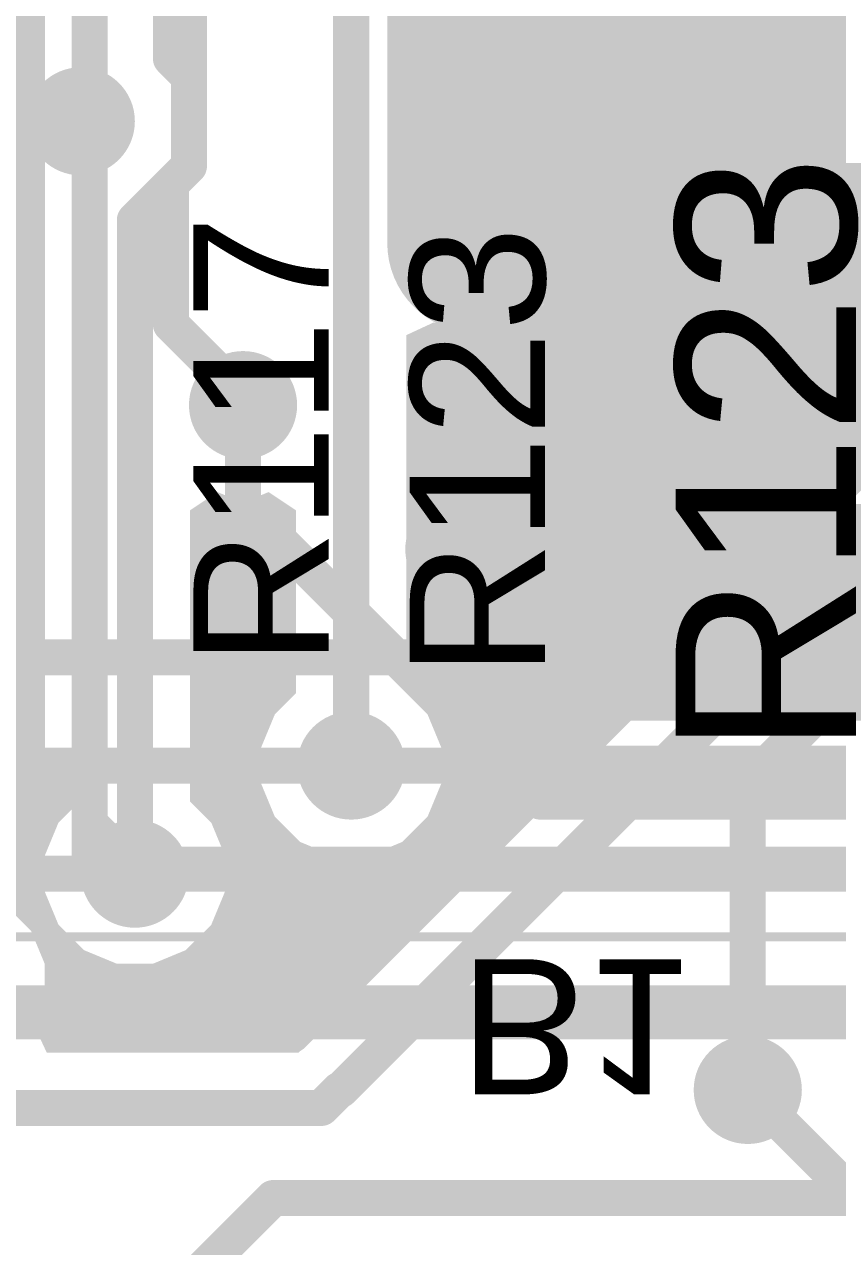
# Model space of a CAD drawing. Header units: inches. Extents: x -3 to 191, y -18 to 93.
# Drawn here: x 52.09 to 56.6, y 10.03 to 16.81 of the extents above; entities that cross this region are included whole.
import ezdxf

# ---------------------------------------------------------------- set-up
doc = ezdxf.new("R2010")
doc.units = ezdxf.units.IN
for name, color, linetype in [('Bottom Layer', 5, 'Continuous'), ('Bottom Overlay', 54, 'Continuous'), ('Bottom Paste', 16, 'Continuous'), ('Bottom Solder', 6, 'Continuous'), ('GND 1', 90, 'Continuous'), ('GND 2', 156, 'Continuous'), ('Mechanical 13', 56, 'Continuous'), ('Mechanical 15', 56, 'Continuous'), ('Mechanical 20', 56, 'Continuous'), ('PWR', 16, 'Continuous'), ('Signal L4', 76, 'Continuous'), ('Top 3D Body', 56, 'Continuous'), ('Top Assembly', 216, 'Continuous'), ('Top Courtyard', 56, 'Continuous'), ('Top Layer', 1, 'Continuous'), ('Top Overlay', 2, 'Continuous'), ('Top Paste', 8, 'Continuous'), ('Top Solder', 216, 'Continuous'), ('Via Holes', 16, 'Continuous')]:
    doc.layers.add(name, color=color, linetype=linetype)
doc.styles.add('Arial', font='', dxfattribs={"height": 0.2})
doc.styles.get('Arial').set_extended_font_data('Arial')

# ---------------------------------------------------------------- blocks, each defined once
blk = doc.blocks.new('RES_0805_196')
at = {"layer": 'Top Layer'}
h = blk.add_hatch(color=1, dxfattribs=at)
edge = h.paths.add_edge_path()
edge.add_arc((-1.32500243, 0.7250010899999999), 0.12499848, 90, 180)
edge.add_line((-1.45000091, 0.7250010899999999), (-1.45000091, -0.7250010899999999))
edge.add_arc((-1.32500243, -0.7250010899999999), 0.12499848, 180, 270)
edge.add_line((-1.32500243, -0.84999957), (-0.5749988500000001, -0.84999957))
edge.add_arc((-0.5749988500000001, -0.7250010899999999), 0.12499848, 270, 360)
edge.add_line((-0.45000037, -0.7250010899999999), (-0.45000037, 0.7250010899999999))
edge.add_arc((-0.5749988500000001, 0.7250010899999999), 0.12499848, 0, 90)
edge.add_line((-0.5749988500000001, 0.84999957), (-1.32500243, 0.84999957))
h = blk.add_hatch(color=1, dxfattribs=at)
edge = h.paths.add_edge_path()
edge.add_arc((0.5749988500000001, 0.7250010899999999), 0.12499848, 90, 180)
edge.add_line((0.45000037, 0.7250010899999999), (0.45000037, -0.7250010899999999))
edge.add_arc((0.5749988500000001, -0.7250010899999999), 0.12499848, 180, 270)
edge.add_line((0.5749988500000001, -0.84999957), (1.32500243, -0.84999957))
edge.add_arc((1.32500243, -0.7250010899999999), 0.12499848, 270, 360)
edge.add_line((1.45000091, -0.7250010899999999), (1.45000091, 0.7250010899999999))
edge.add_arc((1.32500243, 0.7250010899999999), 0.12499848, 0, 90)
edge.add_line((1.32500243, 0.84999957), (0.5749988500000001, 0.84999957))
at = {"layer": 'Top Paste'}
h = blk.add_hatch(color=8, dxfattribs=at)
edge = h.paths.add_edge_path()
edge.add_arc((-1.32500243, 0.7250010899999999), 0.12499848, 90, 180)
edge.add_line((-1.45000091, 0.7250010899999999), (-1.45000091, -0.7250010899999999))
edge.add_arc((-1.32500243, -0.7250010899999999), 0.12499848, 180, 270)
edge.add_line((-1.32500243, -0.84999957), (-0.5749988500000001, -0.84999957))
edge.add_arc((-0.5749988500000001, -0.7250010899999999), 0.12499848, 270, 360)
edge.add_line((-0.45000037, -0.7250010899999999), (-0.45000037, 0.7250010899999999))
edge.add_arc((-0.5749988500000001, 0.7250010899999999), 0.12499848, 0, 90)
edge.add_line((-0.5749988500000001, 0.84999957), (-1.32500243, 0.84999957))
h = blk.add_hatch(color=8, dxfattribs=at)
edge = h.paths.add_edge_path()
edge.add_arc((0.5749988500000001, 0.7250010899999999), 0.12499848, 90, 180)
edge.add_line((0.45000037, 0.7250010899999999), (0.45000037, -0.7250010899999999))
edge.add_arc((0.5749988500000001, -0.7250010899999999), 0.12499848, 180, 270)
edge.add_line((0.5749988500000001, -0.84999957), (1.32500243, -0.84999957))
edge.add_arc((1.32500243, -0.7250010899999999), 0.12499848, 270, 360)
edge.add_line((1.45000091, -0.7250010899999999), (1.45000091, 0.7250010899999999))
edge.add_arc((1.32500243, 0.7250010899999999), 0.12499848, 0, 90)
edge.add_line((1.32500243, 0.84999957), (0.5749988500000001, 0.84999957))
at = {"layer": 'Top Solder'}
h = blk.add_hatch(color=216, dxfattribs=at)
edge = h.paths.add_edge_path()
edge.add_arc((-1.32500243, 0.7250010899999999), 0.22659848, 90, 180)
edge.add_line((-1.55160091, 0.7250010899999999), (-1.55160091, -0.7250010899999999))
edge.add_arc((-1.32500243, -0.7250010899999999), 0.22659848, 180, 270)
edge.add_line((-1.32500243, -0.95159957), (-0.5749988500000001, -0.95159957))
edge.add_arc((-0.5749988500000001, -0.7250010899999999), 0.22659848, 270, 360)
edge.add_line((-0.34840037, -0.7250010899999999), (-0.34840037, 0.7250010899999999))
edge.add_arc((-0.5749988500000001, 0.7250010899999999), 0.22659848, 0, 90)
edge.add_line((-0.5749988500000001, 0.95159957), (-1.32500243, 0.95159957))
h = blk.add_hatch(color=216, dxfattribs=at)
edge = h.paths.add_edge_path()
edge.add_arc((0.5749988500000001, 0.7250010899999999), 0.22659848, 90, 180)
edge.add_line((0.34840037, 0.7250010899999999), (0.34840037, -0.7250010899999999))
edge.add_arc((0.5749988500000001, -0.7250010899999999), 0.22659848, 180, 270)
edge.add_line((0.5749988500000001, -0.95159957), (1.32500243, -0.95159957))
edge.add_arc((1.32500243, -0.7250010899999999), 0.22659848, 270, 360)
edge.add_line((1.55160091, -0.7250010899999999), (1.55160091, 0.7250010899999999))
edge.add_arc((1.32500243, 0.7250010899999999), 0.22659848, 0, 90)
edge.add_line((1.32500243, 0.95159957), (0.5749988500000001, 0.95159957))
at = {"layer": 'Mechanical 13'}
for points in [[(-1.778, 1.143, 0.17500092, 0.17500092, 0), (-1.778, -1.143, 0.17500092, 0.17500092, 0)], [(-1.778, 1.143, 0.17500092, 0.17500092, 0), (1.778, 1.143, 0.17500092, 0.17500092, 0)], [(1.778, 1.143, 0.17500092, 0.17500092, 0), (1.778, -1.143, 0.17500092, 0.17500092, 0)], [(-1.778, -1.143, 0.17500092, 0.17500092, 0), (1.778, -1.143, 0.17500092, 0.17500092, 0)]]:
    blk.add_lwpolyline(points, format="xyseb", dxfattribs=at)
for points in [[(-1.82174896, 1.143, 0.08750045999999999, 0.08750045999999999, 1), (-1.73425104, 1.143, 0.08750045999999999, 0.08750045999999999, 1)], [(-1.82174896, 1.143, 0.08750045999999999, 0.08750045999999999, 1), (-1.73425104, 1.143, 0.08750045999999999, 0.08750045999999999, 1)], [(1.73425104, 1.143, 0.08750045999999999, 0.08750045999999999, 1), (1.82174896, 1.143, 0.08750045999999999, 0.08750045999999999, 1)], [(1.73425104, 1.143, 0.08750045999999999, 0.08750045999999999, 1), (1.82174896, 1.143, 0.08750045999999999, 0.08750045999999999, 1)], [(-1.82174896, -1.143, 0.08750045999999999, 0.08750045999999999, 1), (-1.73425104, -1.143, 0.08750045999999999, 0.08750045999999999, 1)], [(-1.82174896, -1.143, 0.08750045999999999, 0.08750045999999999, 1), (-1.73425104, -1.143, 0.08750045999999999, 0.08750045999999999, 1)], [(1.73425104, -1.143, 0.08750045999999999, 0.08750045999999999, 1), (1.82174896, -1.143, 0.08750045999999999, 0.08750045999999999, 1)], [(1.73425104, -1.143, 0.08750045999999999, 0.08750045999999999, 1), (1.82174896, -1.143, 0.08750045999999999, 0.08750045999999999, 1)]]:
    blk.add_lwpolyline(points, format="xyseb", close=True, dxfattribs=at)
at = {"layer": 'Mechanical 13', "style": 'Arial'}
blk.add_text('R123', height=1.00000054, dxfattribs=at).set_placement((-1.7494377, -0.49983644))
blk = doc.blocks.new('FP_SBH11_PBPC_D08_ST_BK_MFG_319')
at = {"layer": 'Top 3D Body'}
blk.add_lwpolyline([(14.00999992, -4.65000086, 0.1999996, 0.1999996, 0), (-14.00999992, -4.65000086, 0.1999996, 0.1999996, 0)], format="xyseb", dxfattribs=at)
at = {"layer": 'Top Assembly'}
blk.add_lwpolyline([(14.10999972, -4.75000066, 0.1999996, 0.1999996, 0), (-14.10999972, -4.75000066, 0.1999996, 0.1999996, 0)], format="xyseb", dxfattribs=at)
at = {"layer": 'Top Courtyard'}
blk.add_lwpolyline([(14.10999972, -4.75000066, 0.1999996, 0.1999996, 0), (-14.10999972, -4.75000066, 0.1999996, 0.1999996, 0)], format="xyseb", dxfattribs=at)
at = {"layer": 'Top Overlay'}
blk.add_lwpolyline([(14.00999992, -4.65000086, 0.1999996, 0.1999996, 0), (-14.00999992, -4.65000086, 0.1999996, 0.1999996, 0)], format="xyseb", dxfattribs=at)
blk = doc.blocks.new('SOP65P780X200_28N_B_539')
at = {"layer": 'Bottom Layer'}
for points in [[(-4.449999989999999, -0.10000107), (-2.65000105, -0.10000107), (-2.65000105, -0.55000017), (-4.449999989999999, -0.55000017)], [(-4.449999989999999, -0.74999977), (-2.65000105, -0.74999977), (-2.65000105, -1.19999887), (-4.449999989999999, -1.19999887)], [(-4.449999989999999, -1.40000101), (-2.65000105, -1.40000101), (-2.65000105, -1.85000011), (-4.449999989999999, -1.85000011)], [(-4.449999989999999, -2.04999971), (-2.65000105, -2.04999971), (-2.65000105, -2.49999881), (-4.449999989999999, -2.49999881)], [(-4.449999989999999, -2.70000095), (-2.65000105, -2.70000095), (-2.65000105, -3.15000005), (-4.449999989999999, -3.15000005)], [(-4.449999989999999, -3.34999965), (-2.65000105, -3.34999965), (-2.65000105, -3.79999875), (-4.449999989999999, -3.79999875)], [(-4.449999989999999, -4.00000089), (-2.65000105, -4.00000089), (-2.65000105, -4.449999989999999), (-4.449999989999999, -4.449999989999999)]]:
    blk.add_hatch(color=5, dxfattribs=at).paths.add_polyline_path(points)
at = {"layer": 'Bottom Paste'}
for points in [[(-4.449999989999999, -0.10000107), (-2.65000105, -0.10000107), (-2.65000105, -0.55000017), (-4.449999989999999, -0.55000017)], [(-4.449999989999999, -0.74999977), (-2.65000105, -0.74999977), (-2.65000105, -1.19999887), (-4.449999989999999, -1.19999887)], [(-4.449999989999999, -1.40000101), (-2.65000105, -1.40000101), (-2.65000105, -1.85000011), (-4.449999989999999, -1.85000011)], [(-4.449999989999999, -2.04999971), (-2.65000105, -2.04999971), (-2.65000105, -2.49999881), (-4.449999989999999, -2.49999881)], [(-4.449999989999999, -2.70000095), (-2.65000105, -2.70000095), (-2.65000105, -3.15000005), (-4.449999989999999, -3.15000005)], [(-4.449999989999999, -3.34999965), (-2.65000105, -3.34999965), (-2.65000105, -3.79999875), (-4.449999989999999, -3.79999875)], [(-4.449999989999999, -4.00000089), (-2.65000105, -4.00000089), (-2.65000105, -4.449999989999999), (-4.449999989999999, -4.449999989999999)]]:
    blk.add_hatch(color=16, dxfattribs=at).paths.add_polyline_path(points)
at = {"layer": 'Bottom Solder'}
for points in [[(-4.55159999, 0.00159893), (-2.54840105, 0.00159893), (-2.54840105, -0.65160017), (-4.55159999, -0.65160017)], [(-4.55159999, -0.6483997699999999), (-2.54840105, -0.6483997699999999), (-2.54840105, -1.30159887), (-4.55159999, -1.30159887)], [(-4.55159999, -1.29840101), (-2.54840105, -1.29840101), (-2.54840105, -1.95160011), (-4.55159999, -1.95160011)], [(-4.55159999, -1.94839971), (-2.54840105, -1.94839971), (-2.54840105, -2.60159881), (-4.55159999, -2.60159881)], [(-4.55159999, -2.59840095), (-2.54840105, -2.59840095), (-2.54840105, -3.25160005), (-4.55159999, -3.25160005)], [(-4.55159999, -3.24839965), (-2.54840105, -3.24839965), (-2.54840105, -3.90159875), (-4.55159999, -3.90159875)], [(-4.55159999, -3.89840089), (-2.54840105, -3.89840089), (-2.54840105, -4.55159999), (-4.55159999, -4.55159999)]]:
    blk.add_hatch(color=6, dxfattribs=at).paths.add_polyline_path(points)
at = {"layer": 'Bottom Overlay'}
for points in [[(-2.30000048, -5.09999996, 0.1999996, 0.1999996, 0), (-2.30000048, 5.09999996, 0.1999996, 0.1999996, 0)], [(-4.45000126, -4.800000559999999, 0.1999996, 0.1999996, 0), (-2.64999978, -4.800000559999999, 0.1999996, 0.1999996, 0)], [(-2.30000048, -5.09999996, 0.1999996, 0.1999996, 0), (2.30000048, -5.09999996, 0.1999996, 0.1999996, 0)]]:
    blk.add_lwpolyline(points, format="xyseb", dxfattribs=at)
for points in [[(-2.69999968, -4.800000559999999, 0.0999998, 0.0999998, 1), (-2.59999988, -4.800000559999999, 0.0999998, 0.0999998, 1)], [(-2.35000038, -5.09999996, 0.0999998, 0.0999998, 1), (-2.25000058, -5.09999996, 0.0999998, 0.0999998, 1)], [(-2.35000038, -5.09999996, 0.0999998, 0.0999998, 1), (-2.25000058, -5.09999996, 0.0999998, 0.0999998, 1)]]:
    blk.add_lwpolyline(points, format="xyseb", close=True, dxfattribs=at)
at = {"layer": 'Mechanical 15'}
for points in [[(-2.64999978, -5.09999996, 0.0999998, 0.0999998, 0), (-2.64999978, 5.09999996, 0.0999998, 0.0999998, 0)], [(-2.64999978, -4.45000126, 0.0999998, 0.0999998, 0), (-2.00000108, -5.09999996, 0.0999998, 0.0999998, 0)], [(-2.64999978, -5.09999996, 0.0999998, 0.0999998, 0), (2.64999978, -5.09999996, 0.0999998, 0.0999998, 0)]]:
    blk.add_lwpolyline(points, format="xyseb", dxfattribs=at)
for points in [[(-2.67499846, -4.45000126, 0.0499999, 0.0499999, 1), (-2.6250011, -4.45000126, 0.0499999, 0.0499999, 1)], [(-2.67499846, -5.09999996, 0.0499999, 0.0499999, 1), (-2.6250011, -5.09999996, 0.0499999, 0.0499999, 1)], [(-2.67499846, -5.09999996, 0.0499999, 0.0499999, 1), (-2.6250011, -5.09999996, 0.0499999, 0.0499999, 1)], [(-2.02499976, -5.09999996, 0.0499999, 0.0499999, 1), (-1.9750024, -5.09999996, 0.0499999, 0.0499999, 1)]]:
    blk.add_lwpolyline(points, format="xyseb", close=True, dxfattribs=at)
at = {"layer": 'Mechanical 20'}
blk.add_lwpolyline([(-4.700000759999999, -5.49999916, 0.0499999, 0.0499999, 0), (4.700000759999999, -5.49999916, 0.0499999, 0.0499999, 0)], format="xyseb", dxfattribs=at)

msp = doc.modelspace()

# ---------------------------------------------------------------- hatches: boundary and pattern name
at = {"layer": 'Bottom Layer'}
msp.add_hatch(color=5, dxfattribs=at).paths.add_polyline_path([(54.41677204, 18.27612042), (54.60054357999999, 18.2000017), (54.76742412, 18.2000017), (54.95871913999999, 18.00870668), (54.95872421999999, 18.00869906), (55.05795947999999, 17.9423949), (55.17501283999999, 17.91911072), (57.20000244, 17.91911072), (57.20000244, 17.1499911), (57.20000244, 16.49998986), (57.20000244, 15.84999116), (57.20000244, 15.19998992), (57.20000244, 14.50586634), (57.13430534, 14.50586634), (57.01725198, 14.48258216), (56.91801672, 14.416278), (56.91801164, 14.41627038), (53.97660528, 11.47486656), (53.96230254, 11.45345944), (53.63943298, 11.13059242), (53.61803094, 11.11629222), (53.60761694, 11.10587822), (52.21158722, 11.10587822), (52.14090918, 11.25788198), (52.19999974, 11.40054362), (52.19999974, 11.5994561), (52.12388102, 11.78322764), (51.98322852, 11.92388014), (51.79945698, 11.99999886), (51.60054704, 11.99999886), (51.50587616, 12.06325502), (51.50587616, 12.59999004), (52.27791678, 12.59999004), (52.3697835, 12.47689402), (52.27611846, 12.38322898), (52.19999974, 12.19945744), (52.19999974, 12.00054496), (52.27611846, 11.81677342), (52.41677096, 11.67612092), (52.6005425, 11.6000022), (52.79945498, 11.6000022), (52.98322652, 11.67612092), (53.12387902, 11.81677342), (53.19999773999999, 12.00054496), (53.19999773999999, 12.19945744), (53.12387902, 12.38322898), (53.0058757, 12.5012323), (53.0058757, 14.11610842), (53.15787946, 14.2176754), (53.20054383999999, 14.20000208), (53.39945631999999, 14.20000208), (53.44211816, 14.21767286), (53.59412192, 14.11610842), (53.59412192, 13.1012311), (53.4761186, 12.98322778), (53.39999988, 12.79945624), (53.39999988, 12.60054376), (53.4761186, 12.41677222), (53.61677109999999, 12.27611972), (53.80054264, 12.200001), (53.99945511999999, 12.200001), (54.18322666, 12.27611972), (54.32387915999999, 12.41677222), (54.39999787999999, 12.60054376), (54.39999787999999, 12.79945624), (54.32387915999999, 12.98322778), (54.20587583999999, 13.1012311), (54.20587583999999, 15.08841534), (54.35787959999999, 15.15909338), (54.50054377999999, 15.10000028), (54.69945625999999, 15.10000028), (54.88322779999999, 15.176119), (55.02388029999999, 15.3167715), (55.09999901999999, 15.50054304), (55.09999901999999, 15.69945552), (55.02388029999999, 15.88322706), (54.88322779999999, 16.02387956), (54.69945625999999, 16.09999828), (54.50054377999999, 16.09999828), (54.35787959999999, 16.04090518), (54.20587583999999, 16.11158322), (54.20587583999999, 18.27205388), (54.35787705999999, 18.3350154)])
h = msp.add_hatch(color=5, dxfattribs=at)
edge = h.paths.add_edge_path()
edge.add_arc((52.39999934, 16.2749865), 0.2999994, 0, 360)
h = msp.add_hatch(color=5, dxfattribs=at)
edge = h.paths.add_edge_path()
edge.add_arc((54.60000002, 15.59999928), 0.2999994, 0, 360)
h = msp.add_hatch(color=5, dxfattribs=at)
edge = h.paths.add_edge_path()
edge.add_arc((53.30000008, 14.70000108), 0.2999994, 0, 360)
h = msp.add_hatch(color=5, dxfattribs=at)
edge = h.paths.add_edge_path()
edge.add_arc((54.49999767999999, 13.90000014), 0.2999994, 0, 360)
h = msp.add_hatch(color=5, dxfattribs=at)
edge = h.paths.add_edge_path()
edge.add_arc((53.89999888, 12.7), 0.2999994, 0, 360)
h = msp.add_hatch(color=5, dxfattribs=at)
edge = h.paths.add_edge_path()
edge.add_arc((52.69999874, 12.1000012), 0.2999994, 0, 360)
h = msp.add_hatch(color=5, dxfattribs=at)
edge = h.paths.add_edge_path()
edge.add_arc((53.5928951, 11.5000024), 0.2999994, 0, 360)
h = msp.add_hatch(color=5, dxfattribs=at)
edge = h.paths.add_edge_path()
edge.add_arc((56.09999955999999, 10.90000106), 0.2999994, 0, 360)
at = {"layer": 'GND 1'}
h = msp.add_hatch(color=90, dxfattribs=at)
edge = h.paths.add_edge_path()
edge.add_arc((52.39999934, 16.2749865), 0.2999994, 0, 360)
h = msp.add_hatch(color=90, dxfattribs=at)
edge = h.paths.add_edge_path()
edge.add_arc((54.60000002, 15.59999928), 0.2999994, 0, 360)
h = msp.add_hatch(color=90, dxfattribs=at)
edge = h.paths.add_edge_path()
edge.add_arc((53.30000008, 14.70000108), 0.2999994, 0, 360)
h = msp.add_hatch(color=90, dxfattribs=at)
edge = h.paths.add_edge_path()
edge.add_arc((54.49999767999999, 13.90000014), 0.2999994, 0, 360)
h = msp.add_hatch(color=90, dxfattribs=at)
edge = h.paths.add_edge_path()
edge.add_arc((53.89999888, 12.7), 0.2999994, 0, 360)
h = msp.add_hatch(color=90, dxfattribs=at)
edge = h.paths.add_edge_path()
edge.add_arc((52.69999874, 12.1000012), 0.2999994, 0, 360)
h = msp.add_hatch(color=90, dxfattribs=at)
edge = h.paths.add_edge_path()
edge.add_arc((53.5928951, 11.5000024), 0.2999994, 0, 360)
h = msp.add_hatch(color=90, dxfattribs=at)
edge = h.paths.add_edge_path()
edge.add_arc((56.09999955999999, 10.90000106), 0.2999994, 0, 360)
at = {"layer": 'GND 2'}
h = msp.add_hatch(color=156, dxfattribs=at)
edge = h.paths.add_edge_path()
edge.add_arc((52.39999934, 16.2749865), 0.2999994, 0, 360)
h = msp.add_hatch(color=156, dxfattribs=at)
edge = h.paths.add_edge_path()
edge.add_arc((54.60000002, 15.59999928), 0.2999994, 0, 360)
h = msp.add_hatch(color=156, dxfattribs=at)
edge = h.paths.add_edge_path()
edge.add_arc((53.30000008, 14.70000108), 0.2999994, 0, 360)
h = msp.add_hatch(color=156, dxfattribs=at)
edge = h.paths.add_edge_path()
edge.add_arc((54.49999767999999, 13.90000014), 0.2999994, 0, 360)
h = msp.add_hatch(color=156, dxfattribs=at)
edge = h.paths.add_edge_path()
edge.add_arc((53.89999888, 12.7), 0.2999994, 0, 360)
h = msp.add_hatch(color=156, dxfattribs=at)
edge = h.paths.add_edge_path()
edge.add_arc((52.69999874, 12.1000012), 0.2999994, 0, 360)
h = msp.add_hatch(color=156, dxfattribs=at)
edge = h.paths.add_edge_path()
edge.add_arc((53.5928951, 11.5000024), 0.2999994, 0, 360)
h = msp.add_hatch(color=156, dxfattribs=at)
edge = h.paths.add_edge_path()
edge.add_arc((56.09999955999999, 10.90000106), 0.2999994, 0, 360)
at = {"layer": 'PWR'}
h = msp.add_hatch(color=16, dxfattribs=at)
edge = h.paths.add_edge_path()
edge.add_arc((52.39999934, 16.2749865), 0.2999994, 0, 360)
h = msp.add_hatch(color=16, dxfattribs=at)
edge = h.paths.add_edge_path()
edge.add_arc((54.60000002, 15.59999928), 0.2999994, 0, 360)
h = msp.add_hatch(color=16, dxfattribs=at)
edge = h.paths.add_edge_path()
edge.add_arc((53.30000008, 14.70000108), 0.2999994, 0, 360)
h = msp.add_hatch(color=16, dxfattribs=at)
edge = h.paths.add_edge_path()
edge.add_arc((54.49999767999999, 13.90000014), 0.2999994, 0, 360)
h = msp.add_hatch(color=16, dxfattribs=at)
edge = h.paths.add_edge_path()
edge.add_arc((53.89999888, 12.7), 0.2999994, 0, 360)
h = msp.add_hatch(color=16, dxfattribs=at)
edge = h.paths.add_edge_path()
edge.add_arc((52.69999874, 12.1000012), 0.2999994, 0, 360)
h = msp.add_hatch(color=16, dxfattribs=at)
edge = h.paths.add_edge_path()
edge.add_arc((53.5928951, 11.5000024), 0.2999994, 0, 360)
h = msp.add_hatch(color=16, dxfattribs=at)
edge = h.paths.add_edge_path()
edge.add_arc((56.09999955999999, 10.90000106), 0.2999994, 0, 360)
at = {"layer": 'Signal L4'}
h = msp.add_hatch(color=76, dxfattribs=at)
edge = h.paths.add_edge_path()
edge.add_arc((52.39999934, 16.2749865), 0.2999994, 0, 360)
h = msp.add_hatch(color=76, dxfattribs=at)
edge = h.paths.add_edge_path()
edge.add_arc((54.60000002, 15.59999928), 0.2999994, 0, 360)
h = msp.add_hatch(color=76, dxfattribs=at)
edge = h.paths.add_edge_path()
edge.add_arc((53.30000008, 14.70000108), 0.2999994, 0, 360)
h = msp.add_hatch(color=76, dxfattribs=at)
edge = h.paths.add_edge_path()
edge.add_arc((54.49999767999999, 13.90000014), 0.2999994, 0, 360)
h = msp.add_hatch(color=76, dxfattribs=at)
edge = h.paths.add_edge_path()
edge.add_arc((53.89999888, 12.7), 0.2999994, 0, 360)
h = msp.add_hatch(color=76, dxfattribs=at)
edge = h.paths.add_edge_path()
edge.add_arc((52.69999874, 12.1000012), 0.2999994, 0, 360)
h = msp.add_hatch(color=76, dxfattribs=at)
edge = h.paths.add_edge_path()
edge.add_arc((53.5928951, 11.5000024), 0.2999994, 0, 360)
h = msp.add_hatch(color=76, dxfattribs=at)
edge = h.paths.add_edge_path()
edge.add_arc((56.09999955999999, 10.90000106), 0.2999994, 0, 360)
at = {"layer": 'Top Layer'}
h = msp.add_hatch(color=1, dxfattribs=at)
edge = h.paths.add_edge_path()
edge.add_arc((52.39999934, 16.2749865), 0.2999994, 0, 360)
h = msp.add_hatch(color=1, dxfattribs=at)
edge = h.paths.add_edge_path()
edge.add_arc((54.60000002, 15.59999928), 0.2999994, 0, 360)
h = msp.add_hatch(color=1, dxfattribs=at)
edge = h.paths.add_edge_path()
edge.add_arc((53.30000008, 14.70000108), 0.2999994, 0, 360)
h = msp.add_hatch(color=1, dxfattribs=at)
edge = h.paths.add_edge_path()
edge.add_arc((54.49999767999999, 13.90000014), 0.2999994, 0, 360)
h = msp.add_hatch(color=1, dxfattribs=at)
edge = h.paths.add_edge_path()
edge.add_arc((53.89999888, 12.7), 0.2999994, 0, 360)
h = msp.add_hatch(color=1, dxfattribs=at)
edge = h.paths.add_edge_path()
edge.add_arc((52.69999874, 12.1000012), 0.2999994, 0, 360)
h = msp.add_hatch(color=1, dxfattribs=at)
edge = h.paths.add_edge_path()
edge.add_arc((53.5928951, 11.5000024), 0.2999994, 0, 360)
h = msp.add_hatch(color=1, dxfattribs=at)
edge = h.paths.add_edge_path()
edge.add_arc((56.09999955999999, 10.90000106), 0.2999994, 0, 360)
at = {"layer": 'Via Holes'}
h = msp.add_hatch(color=7, dxfattribs=at)
edge = h.paths.add_edge_path()
edge.add_arc((52.39999934, 16.2749865), 0.1499997, 0, 360)
h = msp.add_hatch(color=7, dxfattribs=at)
edge = h.paths.add_edge_path()
edge.add_arc((54.60000002, 15.59999928), 0.1499997, 0, 360)
h = msp.add_hatch(color=7, dxfattribs=at)
edge = h.paths.add_edge_path()
edge.add_arc((53.30000008, 14.70000108), 0.1499997, 0, 360)
h = msp.add_hatch(color=7, dxfattribs=at)
edge = h.paths.add_edge_path()
edge.add_arc((54.49999767999999, 13.90000014), 0.1499997, 0, 360)
h = msp.add_hatch(color=7, dxfattribs=at)
edge = h.paths.add_edge_path()
edge.add_arc((53.89999888, 12.7), 0.1499997, 0, 360)
h = msp.add_hatch(color=7, dxfattribs=at)
edge = h.paths.add_edge_path()
edge.add_arc((52.69999874, 12.1000012), 0.1499997, 0, 360)
h = msp.add_hatch(color=7, dxfattribs=at)
edge = h.paths.add_edge_path()
edge.add_arc((53.5928951, 11.5000024), 0.1499997, 0, 360)
h = msp.add_hatch(color=7, dxfattribs=at)
edge = h.paths.add_edge_path()
edge.add_arc((56.09999955999999, 10.90000106), 0.1499997, 0, 360)

# ---------------------------------------------------------------- linework, layer by layer
at = {"layer": 'Bottom Layer'}
for points in [[(53.89999888, 12.7, 0.1999996, 0.1999996, 0), (53.89999888, 19.70000124, 0.1999996, 0.1999996, 0)], [(52.99999814, 16.0264602, 0.1999996, 0.1999996, 0), (52.99999814, 19.50000672, 0.1999996, 0.1999996, 0)], [(51.19999919999999, 16.27498904, 0.1999996, 0.1999996, 0), (52.3999968, 16.27498904, 0.1999996, 0.1999996, 0)], [(52.3999968, 16.27498904, 0.1999996, 0.1999996, 0), (52.39999934, 16.2749865, 0.1999996, 0.1999996, 0)], [(52.69999874, 15.7264608, 0.1999996, 0.1999996, 0), (52.99999814, 16.0264602, 0.1999996, 0.1999996, 0)], [(52.69999874, 12.1000012, 0.1999996, 0.1999996, 0), (52.69999874, 15.7264608, 0.1999996, 0.1999996, 0)], [(54.1928939, 11.25857794, 0.1999996, 0.1999996, 0), (57.13430534, 14.19998938, 0.1999996, 0.1999996, 0)], [(56.09999955999999, 12.6000002, 0.1999996, 0.1999996, 0), (57.17498852, 13.67498916, 0.1999996, 0.1999996, 0)], [(56.09999955999999, 10.90000106, 0.1999996, 0.1999996, 0), (56.09999955999999, 12.6000002, 0.1999996, 0.1999996, 0)], [(53.84142139999999, 10.9000036, 0.1999996, 0.1999996, 0), (54.1928939, 11.2514761, 0.1999996, 0.1999996, 0)], [(54.1928939, 11.2514761, 0.1999996, 0.1999996, 0), (54.1928939, 11.25857794, 0.1999996, 0.1999996, 0)], [(53.73431722, 10.80000126, 0.1999996, 0.1999996, 0), (53.83431956, 10.9000036, 0.1999996, 0.1999996, 0)], [(53.83431956, 10.9000036, 0.1999996, 0.1999996, 0), (53.84142139999999, 10.9000036, 0.1999996, 0.1999996, 0)], [(51.73973396, 10.80000126, 0.1999996, 0.1999996, 0), (53.73431722, 10.80000126, 0.1999996, 0.1999996, 0)], [(51.97499892, 8.80764812, 0.1999996, 0.1999996, 0), (53.46735305999999, 10.30000226, 0.1999996, 0.1999996, 0)], [(53.46735305999999, 10.30000226, 0.1999996, 0.1999996, 0), (57.2485266, 10.30000226, 0.1999996, 0.1999996, 0)]]:
    msp.add_lwpolyline(points, format="xyseb", dxfattribs=at)
for points in [[(52.3499969, 16.27498904, 0.0999998, 0.0999998, 1), (52.4499967, 16.27498904, 0.0999998, 0.0999998, 1)], [(52.3499969, 16.27498904, 0.0999998, 0.0999998, 1), (52.4499967, 16.27498904, 0.0999998, 0.0999998, 1)], [(52.34999944, 16.2749865, 0.0999998, 0.0999998, 1), (52.44999924, 16.2749865, 0.0999998, 0.0999998, 1)], [(52.94999824, 16.0264602, 0.0999998, 0.0999998, 1), (53.04999804, 16.0264602, 0.0999998, 0.0999998, 1)], [(52.94999824, 16.0264602, 0.0999998, 0.0999998, 1), (53.04999804, 16.0264602, 0.0999998, 0.0999998, 1)], [(52.64999884, 15.7264608, 0.0999998, 0.0999998, 1), (52.74999863999999, 15.7264608, 0.0999998, 0.0999998, 1)], [(52.64999884, 15.7264608, 0.0999998, 0.0999998, 1), (52.74999863999999, 15.7264608, 0.0999998, 0.0999998, 1)], [(53.84999898, 12.7, 0.0999998, 0.0999998, 1), (53.94999878, 12.7, 0.0999998, 0.0999998, 1)], [(56.04999966, 12.6000002, 0.0999998, 0.0999998, 1), (56.14999945999999, 12.6000002, 0.0999998, 0.0999998, 1)], [(56.04999966, 12.6000002, 0.0999998, 0.0999998, 1), (56.14999945999999, 12.6000002, 0.0999998, 0.0999998, 1)], [(52.64999884, 12.1000012, 0.0999998, 0.0999998, 1), (52.74999863999999, 12.1000012, 0.0999998, 0.0999998, 1)], [(54.14289399999999, 11.25857794, 0.0999998, 0.0999998, 1), (54.24289379999999, 11.25857794, 0.0999998, 0.0999998, 1)], [(54.14289399999999, 11.25857794, 0.0999998, 0.0999998, 1), (54.24289379999999, 11.25857794, 0.0999998, 0.0999998, 1)], [(54.14289399999999, 11.2514761, 0.0999998, 0.0999998, 1), (54.24289379999999, 11.2514761, 0.0999998, 0.0999998, 1)], [(54.14289399999999, 11.2514761, 0.0999998, 0.0999998, 1), (54.24289379999999, 11.2514761, 0.0999998, 0.0999998, 1)], [(53.78431965999999, 10.9000036, 0.0999998, 0.0999998, 1), (53.88431945999999, 10.9000036, 0.0999998, 0.0999998, 1)], [(53.78431965999999, 10.9000036, 0.0999998, 0.0999998, 1), (53.88431945999999, 10.9000036, 0.0999998, 0.0999998, 1)], [(53.7914215, 10.9000036, 0.0999998, 0.0999998, 1), (53.8914213, 10.9000036, 0.0999998, 0.0999998, 1)], [(53.7914215, 10.9000036, 0.0999998, 0.0999998, 1), (53.8914213, 10.9000036, 0.0999998, 0.0999998, 1)], [(56.04999966, 10.90000106, 0.0999998, 0.0999998, 1), (56.14999945999999, 10.90000106, 0.0999998, 0.0999998, 1)], [(53.68431731999999, 10.80000126, 0.0999998, 0.0999998, 1), (53.78431712, 10.80000126, 0.0999998, 0.0999998, 1)], [(53.68431731999999, 10.80000126, 0.0999998, 0.0999998, 1), (53.78431712, 10.80000126, 0.0999998, 0.0999998, 1)], [(53.41735316, 10.30000226, 0.0999998, 0.0999998, 1), (53.51735296, 10.30000226, 0.0999998, 0.0999998, 1)], [(53.41735316, 10.30000226, 0.0999998, 0.0999998, 1), (53.51735296, 10.30000226, 0.0999998, 0.0999998, 1)]]:
    msp.add_lwpolyline(points, format="xyseb", close=True, dxfattribs=at)
at = {"layer": 'PWR'}
msp.add_lwpolyline([(54.60000002, 15.59999928, 1.00000054, 1.00000054, 0), (54.60000002, 17.60000036, 1.00000054, 1.00000054, 0)], format="xyseb", dxfattribs=at)
msp.add_lwpolyline([(54.35000051999999, 15.59999928, 0.499999, 0.499999, 1), (54.84999951999999, 15.59999928, 0.499999, 0.499999, 1)], format="xyseb", close=True, dxfattribs=at)
at = {"layer": 'Signal L4'}
for points in [[(52.90000088, 16.62351006, 0.1999996, 0.1999996, 0), (52.90000088, 24.49999926, 0.1999996, 0.1999996, 0)], [(52.90000088, 16.62351006, 0.1999996, 0.1999996, 0), (52.99999814, 16.5235128, 0.1999996, 0.1999996, 0)], [(52.99999814, 16.0264602, 0.1999996, 0.1999996, 0), (52.99999814, 16.5235128, 0.1999996, 0.1999996, 0)], [(52.90000088, 15.92646294, 0.1999996, 0.1999996, 0), (52.99999814, 16.0264602, 0.1999996, 0.1999996, 0)], [(52.90000088, 15.14852698, 0.1999996, 0.1999996, 0), (52.90000088, 15.92646294, 0.1999996, 0.1999996, 0)], [(52.90000088, 15.14852698, 0.1999996, 0.1999996, 0), (53.30000008, 14.74852778, 0.1999996, 0.1999996, 0)], [(53.30000008, 14.70000108, 0.1999996, 0.1999996, 0), (53.30000008, 14.74852778, 0.1999996, 0.1999996, 0)], [(24.74142626, 13.2999988, 0.1999996, 0.1999996, 0), (62.89999866, 13.2999988, 0.1999996, 0.1999996, 0)], [(27.40000108, 12.7, 0.1999996, 0.1999996, 0), (53.89999888, 12.7, 0.1999996, 0.1999996, 0)], [(53.89999888, 12.7, 0.1999996, 0.1999996, 0), (63.5343154, 12.7, 0.1999996, 0.1999996, 0)], [(19.20000224, 12.1000012, 0.1999996, 0.1999996, 0), (52.69999874, 12.1000012, 0.1999996, 0.1999996, 0)], [(52.69999874, 12.1000012, 0.1999996, 0.1999996, 0), (63.999999, 12.1000012, 0.1999996, 0.1999996, 0)]]:
    msp.add_lwpolyline(points, format="xyseb", dxfattribs=at)
for points in [[(52.85000098, 16.62351006, 0.0999998, 0.0999998, 1), (52.95000077999999, 16.62351006, 0.0999998, 0.0999998, 1)], [(52.85000098, 16.62351006, 0.0999998, 0.0999998, 1), (52.95000077999999, 16.62351006, 0.0999998, 0.0999998, 1)], [(52.94999824, 16.5235128, 0.0999998, 0.0999998, 1), (53.04999804, 16.5235128, 0.0999998, 0.0999998, 1)], [(52.94999824, 16.5235128, 0.0999998, 0.0999998, 1), (53.04999804, 16.5235128, 0.0999998, 0.0999998, 1)], [(52.94999824, 16.0264602, 0.0999998, 0.0999998, 1), (53.04999804, 16.0264602, 0.0999998, 0.0999998, 1)], [(52.94999824, 16.0264602, 0.0999998, 0.0999998, 1), (53.04999804, 16.0264602, 0.0999998, 0.0999998, 1)], [(52.85000098, 15.92646294, 0.0999998, 0.0999998, 1), (52.95000077999999, 15.92646294, 0.0999998, 0.0999998, 1)], [(52.85000098, 15.92646294, 0.0999998, 0.0999998, 1), (52.95000077999999, 15.92646294, 0.0999998, 0.0999998, 1)], [(52.85000098, 15.14852698, 0.0999998, 0.0999998, 1), (52.95000077999999, 15.14852698, 0.0999998, 0.0999998, 1)], [(52.85000098, 15.14852698, 0.0999998, 0.0999998, 1), (52.95000077999999, 15.14852698, 0.0999998, 0.0999998, 1)], [(53.25000018, 14.74852778, 0.0999998, 0.0999998, 1), (53.34999998, 14.74852778, 0.0999998, 0.0999998, 1)], [(53.25000018, 14.74852778, 0.0999998, 0.0999998, 1), (53.34999998, 14.74852778, 0.0999998, 0.0999998, 1)], [(53.25000018, 14.70000108, 0.0999998, 0.0999998, 1), (53.34999998, 14.70000108, 0.0999998, 0.0999998, 1)], [(53.84999898, 12.7, 0.0999998, 0.0999998, 1), (53.94999878, 12.7, 0.0999998, 0.0999998, 1)], [(53.84999898, 12.7, 0.0999998, 0.0999998, 1), (53.94999878, 12.7, 0.0999998, 0.0999998, 1)], [(52.64999884, 12.1000012, 0.0999998, 0.0999998, 1), (52.74999863999999, 12.1000012, 0.0999998, 0.0999998, 1)], [(52.64999884, 12.1000012, 0.0999998, 0.0999998, 1), (52.74999863999999, 12.1000012, 0.0999998, 0.0999998, 1)]]:
    msp.add_lwpolyline(points, format="xyseb", close=True, dxfattribs=at)
at = {"layer": 'Top Layer'}
for points in [[(54.90000196, 17.40000076, 0.254, 0.254, 0), (56.11779226, 16.18221046, 0.254, 0.254, 0)], [(47.97498659999999, 16.2749865, 0.1999996, 0.1999996, 0), (52.39999934, 16.2749865, 0.1999996, 0.1999996, 0)], [(56.11779226, 15.53220414, 0.254, 0.254, 0), (56.11779226, 16.18221046, 0.254, 0.254, 0)], [(54.60000002, 15.59999928, 0.499999, 0.499999, 0), (54.6191313, 15.580868, 0.499999, 0.499999, 0)], [(54.6191313, 15.11769138, 0.499999, 0.499999, 0), (54.6191313, 15.580868, 0.499999, 0.499999, 0)], [(56.11779226, 15.53220414, 0.254, 0.254, 0), (56.19999681999999, 15.44999958, 0.254, 0.254, 0)], [(56.19999681999999, 15.44999958, 0.254, 0.254, 0), (58.39999749999999, 15.44999958, 0.254, 0.254, 0)], [(54.6191313, 15.11769138, 0.499999, 0.499999, 0), (55.23682374, 14.49999894, 0.499999, 0.499999, 0)], [(53.30000008, 14.1485239, 0.1999996, 0.1999996, 0), (53.30000008, 14.70000108, 0.1999996, 0.1999996, 0)], [(55.23682374, 14.49999894, 0.499999, 0.499999, 0), (57.1631699, 14.49999894, 0.499999, 0.499999, 0)], [(53.30000008, 14.1485239, 0.1999996, 0.1999996, 0), (54.94852357999999, 12.5000004, 0.1999996, 0.1999996, 0)], [(54.49999767999999, 13.90000014, 0.499999, 0.499999, 0), (54.52705884, 13.90000014, 0.499999, 0.499999, 0)], [(54.52705884, 13.90000014, 0.499999, 0.499999, 0), (54.62705863999999, 13.80000034, 0.499999, 0.499999, 0)], [(54.62705863999999, 13.80000034, 0.499999, 0.499999, 0), (55.94999478, 13.80000034, 0.499999, 0.499999, 0)], [(55.94999478, 13.80000034, 0.499999, 0.499999, 0), (56.19999681999999, 13.5499983, 0.499999, 0.499999, 0)], [(54.94852357999999, 12.5000004, 0.1999996, 0.1999996, 0), (59.60000017999999, 12.5000004, 0.1999996, 0.1999996, 0)], [(56.09999955999999, 10.90000106, 0.1999996, 0.1999996, 0), (56.83826833999999, 10.16173228, 0.1999996, 0.1999996, 0)]]:
    msp.add_lwpolyline(points, format="xyseb", dxfattribs=at)
for points in [[(52.34999944, 16.2749865, 0.0999998, 0.0999998, 1), (52.44999924, 16.2749865, 0.0999998, 0.0999998, 1)], [(56.05429225999999, 16.18221046, 0.127, 0.127, 1), (56.18129226, 16.18221046, 0.127, 0.127, 1)], [(56.05429225999999, 16.18221046, 0.127, 0.127, 1), (56.18129226, 16.18221046, 0.127, 0.127, 1)], [(54.47500153999999, 15.59999928, 0.2499995, 0.2499995, 1), (54.7249985, 15.59999928, 0.2499995, 0.2499995, 1)], [(54.49413282, 15.580868, 0.2499995, 0.2499995, 1), (54.74412978, 15.580868, 0.2499995, 0.2499995, 1)], [(54.49413282, 15.580868, 0.2499995, 0.2499995, 1), (54.74412978, 15.580868, 0.2499995, 0.2499995, 1)], [(56.05429225999999, 15.53220414, 0.127, 0.127, 1), (56.18129226, 15.53220414, 0.127, 0.127, 1)], [(56.05429225999999, 15.53220414, 0.127, 0.127, 1), (56.18129226, 15.53220414, 0.127, 0.127, 1)], [(56.13649681999999, 15.44999958, 0.127, 0.127, 1), (56.26349682, 15.44999958, 0.127, 0.127, 1)], [(56.13649681999999, 15.44999958, 0.127, 0.127, 1), (56.26349682, 15.44999958, 0.127, 0.127, 1)], [(54.49413282, 15.11769138, 0.2499995, 0.2499995, 1), (54.74412978, 15.11769138, 0.2499995, 0.2499995, 1)], [(54.49413282, 15.11769138, 0.2499995, 0.2499995, 1), (54.74412978, 15.11769138, 0.2499995, 0.2499995, 1)], [(53.25000018, 14.70000108, 0.0999998, 0.0999998, 1), (53.34999998, 14.70000108, 0.0999998, 0.0999998, 1)], [(55.11182526, 14.49999894, 0.2499995, 0.2499995, 1), (55.36182222, 14.49999894, 0.2499995, 0.2499995, 1)], [(55.11182526, 14.49999894, 0.2499995, 0.2499995, 1), (55.36182222, 14.49999894, 0.2499995, 0.2499995, 1)], [(53.25000018, 14.1485239, 0.0999998, 0.0999998, 1), (53.34999998, 14.1485239, 0.0999998, 0.0999998, 1)], [(53.25000018, 14.1485239, 0.0999998, 0.0999998, 1), (53.34999998, 14.1485239, 0.0999998, 0.0999998, 1)], [(54.37499919999999, 13.90000014, 0.2499995, 0.2499995, 1), (54.62499615999999, 13.90000014, 0.2499995, 0.2499995, 1)], [(54.40206036, 13.90000014, 0.2499995, 0.2499995, 1), (54.65205732, 13.90000014, 0.2499995, 0.2499995, 1)], [(54.40206036, 13.90000014, 0.2499995, 0.2499995, 1), (54.65205732, 13.90000014, 0.2499995, 0.2499995, 1)], [(54.50206015999999, 13.80000034, 0.2499995, 0.2499995, 1), (54.75205712, 13.80000034, 0.2499995, 0.2499995, 1)], [(54.50206015999999, 13.80000034, 0.2499995, 0.2499995, 1), (54.75205712, 13.80000034, 0.2499995, 0.2499995, 1)], [(55.8249963, 13.80000034, 0.2499995, 0.2499995, 1), (56.07499326, 13.80000034, 0.2499995, 0.2499995, 1)], [(55.8249963, 13.80000034, 0.2499995, 0.2499995, 1), (56.07499326, 13.80000034, 0.2499995, 0.2499995, 1)], [(56.07499834, 13.5499983, 0.2499995, 0.2499995, 1), (56.32499529999999, 13.5499983, 0.2499995, 0.2499995, 1)], [(54.89852368, 12.5000004, 0.0999998, 0.0999998, 1), (54.99852347999999, 12.5000004, 0.0999998, 0.0999998, 1)], [(54.89852368, 12.5000004, 0.0999998, 0.0999998, 1), (54.99852347999999, 12.5000004, 0.0999998, 0.0999998, 1)], [(56.04999966, 10.90000106, 0.0999998, 0.0999998, 1), (56.14999945999999, 10.90000106, 0.0999998, 0.0999998, 1)]]:
    msp.add_lwpolyline(points, format="xyseb", close=True, dxfattribs=at)

# ---------------------------------------------------------------- block references
msp.add_blockref('SOP65P780X200_28N_B_539', (54.74999972000001, 17.24998836))
for name, p, rotation in [('RES_0805_196', (56.19999681999999, 14.49999894), 90), ('FP_SBH11_PBPC_D08_ST_BK_MFG_319', (56.85999803999999, 6.62998928), 180)]:
    msp.add_blockref(name, p, dxfattribs=dict(rotation=rotation))

# ---------------------------------------------------------------- texts
at = {"layer": 'Bottom Overlay', "style": 'Arial', "text_generation_flag": 2}
msp.add_text('B1', height=0.75000104, rotation=180, dxfattribs=at).set_placement((54.50016024, 11.62486626))
at = {"layer": 'Top Overlay', "style": 'Arial'}
for s, p in [('R117', (53.77487848, 13.25040022)), ('R123', (54.97487862, 13.1879213))]:
    msp.add_text(s, height=0.75000104, rotation=90, dxfattribs=at).set_placement(p)

doc.saveas('drawing.dxf')
